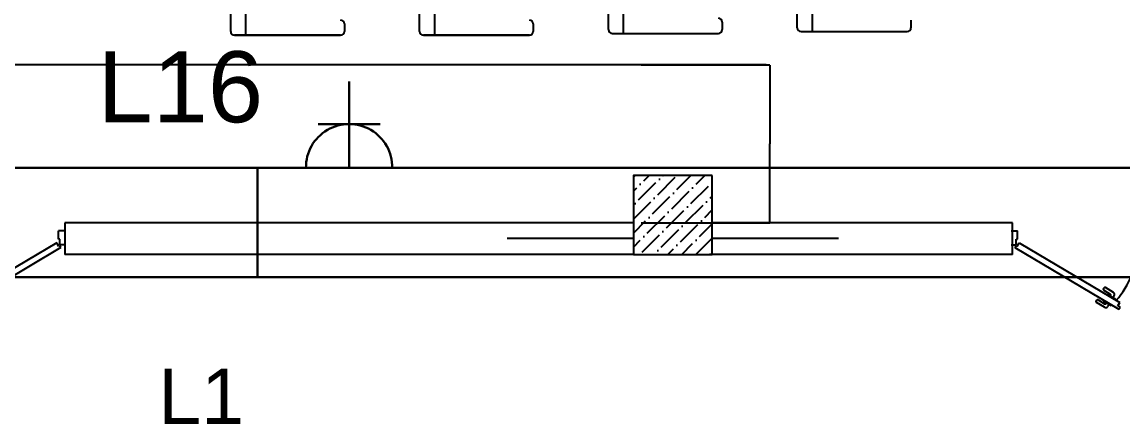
# Model space of a CAD drawing. Header units: millimetres. Extents: x 42452 to 2852333, y -419346 to 834876.
# Drawn here: x 2615055 to 2622021, y 460074 to 462620 of the extents above; entities that cross this region are included whole.
import ezdxf

# ---------------------------------------------------------------- set-up
doc = ezdxf.new("R2010")
doc.units = ezdxf.units.MM
doc.layers.add('0_Ном._пера__9', color=253, linetype='Continuous', lineweight=18, true_color=0xaaaaaa)
for name, color, linetype, lineweight in [('memar', 7, 'Continuous', 25), ('TEFRIS_Ном._пера__7', 7, 'Continuous', 18), ('ДВЕРИ', 7, 'Continuous', 5), ('надписи', 5, 'Continuous', 30), ('Розетки10А', 94, 'Continuous', 30), ('Соедин_роз', 94, 'Continuous', 30)]:
    doc.layers.add(name, color=color, linetype=linetype, lineweight=lineweight)
doc.styles.add('Arial', font='arial.ttf', dxfattribs={"height": 200})
doc.styles.get("Standard").update_dxf_attribs({"font": 'arial.ttf'})
doc.dimstyles.get("Standard").update_dxf_attribs({"dimtxt": 0.18, "dimasz": 0.18, "dimexe": 0.18, "dimexo": 0.0625, "dimgap": 0.09, "dimtad": 0, "dimtih": 1, "dimtoh": 1, "dimdec": 4, "dimzin": 0, "dimdsep": 46, "dimtxsty": 'Standard', "dimcen": 0.09, "dimadec": 0, "dimazin": 0, "dimtfac": 1, "dimtdec": 4, "dimtofl": 0, "dimtmove": 0, "dimatfit": 3, "dimfxl": 1, "dimtolj": 1, "dimtzin": 0, "dimarcsym": 0})

# ---------------------------------------------------------------- blocks, each defined once
blk = doc.blocks.new('DSA')
at = {"layer": 'ДВЕРИ', "color": 251, "lineweight": 25, "true_color": 0x636466}
for p, q in [((153780.2, 788016.8), (153820.1, 788016.8)), ((153820.1, 787964.7), (153820.1, 788016.2)), ((155388, 788016.8), (155348.1, 788016.8)), ((155348.1, 787964.7), (155348.1, 788016.2)), ((153780.2, 787927.7), (153812.1, 787927.7)), ((153780.2, 787927.7), (153812.1, 787927.7)), ((153804.5, 787910.3), (153811.5, 787922.1)), ((153804.5, 787910.3), (154461.8, 787519.8)), ((153811.5, 787922.1), (153818.3, 787918)), ((153812.1, 787927.7), (153812.1, 787964.7)), ((153812.1, 787964.7), (153820.1, 787964.7)), ((153818.3, 787918), (153831.7, 787940.5)), ((153831.7, 787940.5), (154468.4, 787562.2)), ((155336.5, 787940.5), (154699.7, 787562.2)), ((155363.7, 787910.3), (154706.4, 787519.8)), ((155349.8, 787918), (155336.5, 787940.5)), ((155356.1, 787964.7), (155348.1, 787964.7)), ((155356.7, 787922.1), (155349.8, 787918)), ((155356.1, 787927.7), (155356.1, 787964.7)), ((155388, 787927.7), (155356.1, 787927.7)), ((155388, 787927.7), (155356.1, 787927.7)), ((155363.7, 787910.3), (155356.7, 787922.1)), ((154366.2, 787654.4), (154364.6, 787651.7)), ((154367.4, 787640.8), (154408.5, 787616.3)), ((154427.9, 787627.1), (154377.1, 787657.2)), ((154740.3, 787627.1), (154791.1, 787657.2)), ((154800.8, 787640.8), (154759.7, 787616.3)), ((154802, 787654.4), (154803.6, 787651.7)), ((154318.1, 787573.5), (154319.8, 787576.3)), ((154371.7, 787532.5), (154320.9, 787562.6)), ((154330.7, 787579), (154371.8, 787554.6)), ((154365.5, 787571.3), (154367.9, 787575.4)), ((154415.5, 787541.6), (154365.5, 787571.3)), ((154382.8, 787557.4), (154384.4, 787560.1)), ((154388.4, 787609.9), (154391.1, 787614.6)), ((154391.1, 787614.6), (154441.1, 787584.9)), ((154400.8, 787550.3), (154393.5, 787538)), ((154411.3, 787605.4), (154410.1, 787603.3)), ((154426.5, 787593.5), (154433.4, 787605.2)), ((154441.1, 787584.9), (154438.3, 787580.1)), ((154456.2, 787541.7), (154468.4, 787562.2)), ((154712, 787541.7), (154699.7, 787562.2)), ((154777, 787614.6), (154727.1, 787584.9)), ((154727.1, 787584.9), (154729.9, 787580.1)), ((154741.7, 787593.5), (154734.8, 787605.2)), ((154752.7, 787541.6), (154802.7, 787571.3)), ((154756.9, 787605.4), (154758.1, 787603.3)), ((154767.4, 787550.3), (154774.7, 787538)), ((154779.8, 787609.9), (154777, 787614.6)), ((154785.4, 787557.4), (154783.8, 787560.1)), ((154837.5, 787579), (154796.3, 787554.6)), ((154796.5, 787532.5), (154847.3, 787562.6)), ((154802.7, 787571.3), (154800.3, 787575.4)), ((154850, 787573.5), (154848.4, 787576.3)), ((154417.9, 787545.7), (154415.5, 787541.6)), ((154469.9, 787533.5), (154456.2, 787541.7)), ((154461.8, 787519.8), (154469.9, 787533.5)), ((154698.2, 787533.5), (154712, 787541.7)), ((154706.4, 787519.8), (154698.2, 787533.5)), ((154750.3, 787545.7), (154752.7, 787541.6))]:
    blk.add_line(p, q, dxfattribs=at)
for centre, radius, start, end in [((154001.8, 787952.3), 582.8, 319.71009, 357.58464), ((155159.7, 787949.6), 576, 182.18153, 220.52373), ((154371.4, 787647.6), 7.98, 149.28671, 239.28671), ((154373, 787650.3), 7.98, 59.28671, 149.28671), ((154419.7, 787613.4), 16, 329.28671, 59.28671), ((154748.5, 787613.4), 16, 120.71329, 210.71329), ((154795.1, 787650.3), 7.98, 30.71329, 120.71329), ((154796.8, 787647.6), 7.98, 300.71329, 30.71329), ((154325, 787569.5), 7.98, 149.28671, 239.28671), ((154326.6, 787572.2), 7.98, 59.28671, 149.28671), ((154375.9, 787561.5), 7.98, 239.28671, 329.28671), ((154404.4, 787609.5), 7.98, 329.28671, 59.28671), ((154763.7, 787609.5), 7.98, 120.71329, 210.71329), ((154792.3, 787561.5), 7.98, 210.71329, 300.71329), ((154841.6, 787572.2), 7.98, 30.71329, 120.71329), ((154843.2, 787569.5), 7.98, 300.71329, 30.71329), ((154379.8, 787546.2), 16, 239.28671, 329.28671), ((154788.4, 787546.2), 16, 210.71329, 300.71329)]:
    blk.add_arc(centre, radius, start, end, dxfattribs=at)
blk = doc.blocks.new('*D310')
at = {"color": 0, "lineweight": -2, "transparency": 16777216}
for p, q in [((2618976, 462348), (2619790.6, 462348)), ((2619790.4, 462347.8), (2619790.4, 461848.2)), ((2619790.4, 461348.2), (2619790.4, 461847.8)), ((2618976, 461348), (2619790.6, 461348))]:
    blk.add_line(p, q, dxfattribs=at)
at = {"color": 0, "lineweight": 30, "transparency": 16777216}
for points in [[(2619790.4, 462347.8), (2619790.4, 462347.8), (2619790.4, 462348)], [(2619790.4, 461348.2), (2619790.4, 461348.2), (2619790.4, 461348)]]:
    blk.add_solid(points, dxfattribs=at)
at = {"layer": 'Defpoints', "color": 0, "lineweight": 30, "transparency": 16777216}
for p in [(2618976, 462348), (2619790.4, 462348), (2618976, 461348)]:
    blk.add_point(p, dxfattribs=at)
at = {"color": 0, "lineweight": 25, "transparency": 16777216, "insert": (2619790.4, 461848), "char_height": 0.18, "attachment_point": 5}
blk.add_mtext('\\A1;1000.0000', dxfattribs=at)
blk = doc.blocks.new('розетки10А')
at = {"layer": 'Розетки10А'}
for p, q in [((0, 0), (0, 649.9)), ((-233.2, 330.4), (233.2, 330.4)), ((-325, 0), (325, 0))]:
    blk.add_line(p, q, dxfattribs=at)
blk.add_arc((0, 5.3), 325, 359.06035, 180.93965, dxfattribs=at)

msp = doc.modelspace()

# ---------------------------------------------------------------- hatches: boundary and pattern name
at = {"layer": 'memar', "lineweight": 25}
h = msp.add_hatch(dxfattribs=at)
h.set_pattern_fill('ANSI36', color=256, scale=500)
h.set_pattern_definition([(45, (908887.793, 2918048.065), (33.1456304, 121.533978), [156.25, -31.25, 0, -31.25])])
h.paths.add_polyline_path([(2618926.33479, 461647.9843), (2618926.33479, 461147.9843), (2619426.33479, 461147.9843), (2619426.33479, 461647.9843)])

# ---------------------------------------------------------------- linework, layer by layer
at = {"lineweight": 25}
msp.add_line((2619768.09989, 462347.9843), (2607425.96356, 462347.9843), dxfattribs=at)
at = {"layer": '0_Ном._пера__9', "linetype": 'Continuous', "lineweight": 25}
for p, q in [((2616376.61813, 462560.13513), (2616376.61813, 463232.13513)), ((2616472.61813, 462536.13513), (2616472.61813, 463256.13513)), ((2617572.61813, 462560.13513), (2617572.61813, 463232.13513)), ((2617668.61813, 462536.13513), (2617668.61813, 463256.13513)), ((2618768.61813, 462572.20469), (2618768.61813, 463244.20469)), ((2618864.61813, 462548.20469), (2618864.61813, 463268.20469)), ((2619964.61813, 462584.27425), (2619964.61813, 463256.27425)), ((2620060.61813, 462560.27425), (2620060.61813, 463280.27425)), ((2617096.61813, 462608.13513), (2617096.61813, 462560.13513)), ((2618292.61813, 462608.13513), (2618292.61813, 462560.13513)), ((2619488.61813, 462620.20469), (2619488.61813, 462572.20469)), ((2620684.61813, 462632.27425), (2620684.61813, 462584.27425)), ((2617072.61813, 462536.13513), (2616400.61813, 462536.13513)), ((2616400.61813, 462536.13513), (2617072.61813, 462536.13513)), ((2618268.61813, 462536.13513), (2617596.61813, 462536.13513)), ((2617596.61813, 462536.13513), (2618268.61813, 462536.13513)), ((2618792.61813, 462548.20469), (2619464.61813, 462548.20469)), ((2619988.61813, 462560.27425), (2620660.61813, 462560.27425))]:
    msp.add_line(p, q, dxfattribs=at)
for centre, start, end in [((2617072.61813, 462608.13513), 0, 90), ((2618268.61813, 462608.13513), 0, 90), ((2619464.61813, 462620.20469), 0, 90), ((2616400.61813, 462560.13513), 180, 270), ((2617072.61813, 462560.13513), 270, 0), ((2617596.61813, 462560.13513), 180, 270), ((2618268.61813, 462560.13513), 270, 0), ((2618792.61813, 462572.20469), 180, 270), ((2619464.61813, 462572.20469), 270, 0), ((2619988.61813, 462584.27425), 180, 270), ((2620660.61813, 462584.27425), 270, 0)]:
    msp.add_arc(centre, 24, start, end, dxfattribs=at)
at = {"layer": 'memar', "color": 0, "lineweight": 25}
msp.add_line((2621326.37983, 461347.9843), (2619426.33479, 461347.9843), dxfattribs=at)
at = {"layer": 'memar', "lineweight": 25}
for p, q in [((2618926.33479, 461249.43594), (2618126.33479, 461249.43594)), ((2620226.33479, 461249.43594), (2619426.33479, 461249.43594))]:
    msp.add_line(p, q, dxfattribs=at)
at = {"layer": 'memar', "color": 3, "lineweight": 25}
msp.add_lwpolyline([(2619426.33479, 461647.9843), (2618926.33479, 461647.9843), (2618926.33479, 461147.9843), (2619426.33479, 461147.9843)], close=True, dxfattribs=at)
at = {"layer": 'memar', "color": 0, "lineweight": 25}
for points in [[(2618925.96356, 461347.9843), (2615326.33479, 461347.9843)], [(2615326.33479, 461347.9843), (2615326.33479, 461147.9843)], [(2621326.37983, 461147.9843), (2621326.37983, 461347.9843)], [(2618926.33479, 461147.9843), (2615326.33479, 461147.9843)], [(2621326.37983, 461147.9843), (2619425.96356, 461147.9843)]]:
    msp.add_lwpolyline(points, dxfattribs=at)
at = {"layer": 'TEFRIS_Ном._пера__7', "linetype": 'Continuous', "lineweight": 25}
for p, q in [((2616376.61813, 462560.13513), (2616376.61813, 463232.13513)), ((2616472.61813, 462536.13513), (2616472.61813, 463256.13513)), ((2617572.61813, 462560.13513), (2617572.61813, 463232.13513)), ((2617668.61813, 462536.13513), (2617668.61813, 463256.13513)), ((2618768.61813, 462572.20469), (2618768.61813, 463244.20469)), ((2618864.61813, 462548.20469), (2618864.61813, 463268.20469)), ((2619964.61813, 462584.27425), (2619964.61813, 463256.27425)), ((2620060.61813, 462560.27425), (2620060.61813, 463280.27425)), ((2617096.61813, 462608.13513), (2617096.61813, 462560.13513)), ((2618292.61813, 462608.13513), (2618292.61813, 462560.13513)), ((2619488.61813, 462620.20469), (2619488.61813, 462572.20469)), ((2620684.61813, 462632.27425), (2620684.61813, 462584.27425)), ((2617072.61813, 462536.13513), (2616400.61813, 462536.13513)), ((2616400.61813, 462536.13513), (2617072.61813, 462536.13513)), ((2618268.61813, 462536.13513), (2617596.61813, 462536.13513)), ((2617596.61813, 462536.13513), (2618268.61813, 462536.13513)), ((2618792.61813, 462548.20469), (2619464.61813, 462548.20469)), ((2619988.61813, 462560.27425), (2620660.61813, 462560.27425))]:
    msp.add_line(p, q, dxfattribs=at)
for centre, start, end in [((2617072.61813, 462608.13513), 0, 90), ((2618268.61813, 462608.13513), 0, 90), ((2619464.61813, 462620.20469), 0, 90), ((2616400.61813, 462560.13513), 180, 270), ((2617072.61813, 462560.13513), 270, 0), ((2617596.61813, 462560.13513), 180, 270), ((2618268.61813, 462560.13513), 270, 0), ((2618792.61813, 462572.20469), 180, 270), ((2619464.61813, 462572.20469), 270, 0), ((2619988.61813, 462584.27425), 180, 270), ((2620660.61813, 462584.27425), 270, 0)]:
    msp.add_arc(centre, 24, start, end, dxfattribs=at)
at = {"layer": 'Соедин_роз', "lineweight": 30}
for p, q in [((2623925.29227, 461696.05973), (2607623.27666, 461696.05973)), ((2616546.37698, 461696.05973), (2616546.37698, 461004.9176)), ((2613016.86177, 461004.9176), (2630412.09684, 461004.9176))]:
    msp.add_line(p, q, dxfattribs=at)

# ---------------------------------------------------------------- block references
at = {"layer": 'memar', "color": 1, "lineweight": 25}
for p in [(2459938.31326, -326719.42122), (2467538.3583, -326719.42122)]:
    msp.add_blockref('DSA', p, dxfattribs=at)
at = {"layer": 'Розетки10А', "xscale": 0.8409392615834386, "yscale": 0.8409392615834386, "zscale": 0.8409392615834386}
msp.add_blockref('розетки10А', (2617126.53068, 461696.05973), dxfattribs=at)

# ---------------------------------------------------------------- texts
at = {"layer": 'надписи', "color": 94, "attachment_point": 1, "style": 'Arial'}
for s, insert, char_height, width in [('{\\fArial|b0|i0|c238|p34;L}16', (2615533.30573, 462435.04847), 450, 1147.33011), ('{\\fArial|b0|i0|c238|p34;L1}', (2615917.50658, 460423.7995), 350, 541.4951903)]:
    msp.add_mtext(s, dxfattribs=dict(at, insert=insert, char_height=char_height, width=width))

# ---------------------------------------------------------------- dimensions: what is measured, and where the dimension line sits
at = {"lineweight": 25}
dim = msp.add_linear_dim(base=(2619790.41989, 462347.9843), p1=(2618975.96356, 461347.9843), p2=(2618975.96356, 462347.9843), angle=270, dimstyle='Standard', dxfattribs=at)
dim.commit()
dim.dimension.update_dxf_attribs({"geometry": '*D310', "text_midpoint": (2619790.41989, 461847.9843)})

doc.saveas('drawing.dxf')
